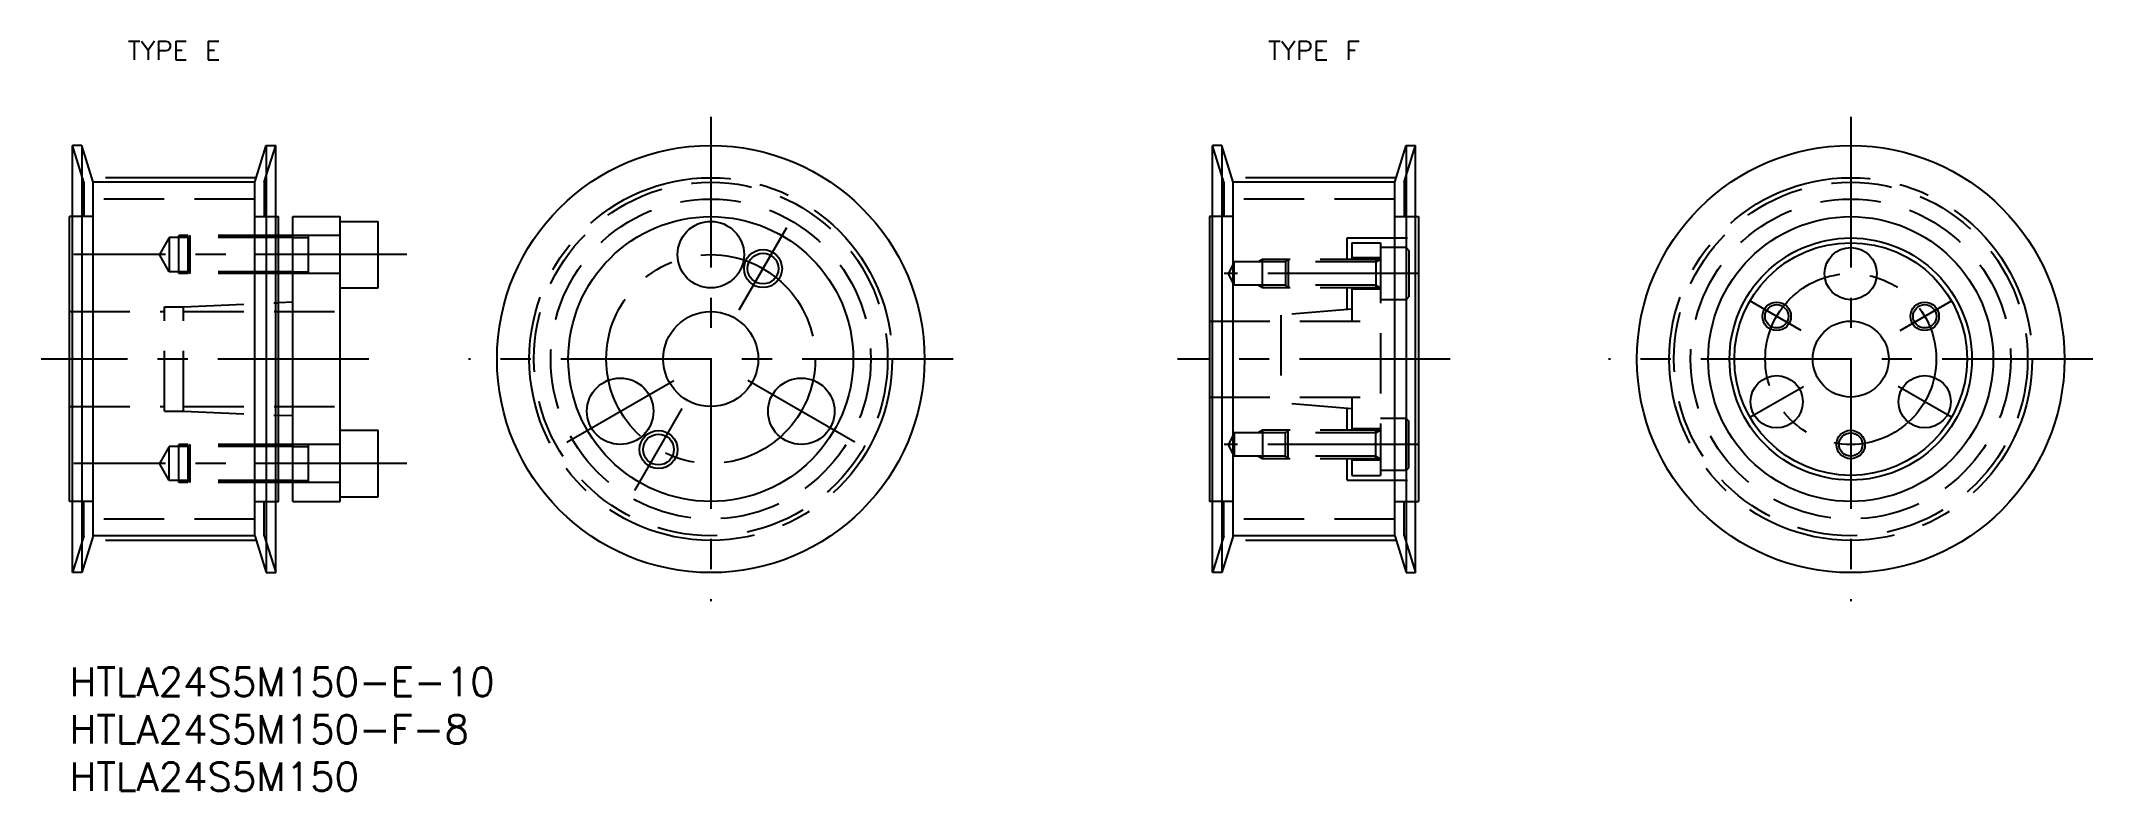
# Model space of a CAD drawing. Extents: x -3 to 213, y -13 to 66.
import ezdxf
from ezdxf.enums import TextEntityAlignment as Align

# ---------------------------------------------------------------- set-up
doc = ezdxf.new("R2010")
doc.units = 0
doc.header["$LTSCALE"] = 0.5
doc.linetypes.add('CENTER', pattern=[50.8, 31.75, -6.35, 6.35, -6.35])
doc.linetypes.add('DASHED', pattern=[19.05, 12.7, -6.35])
for name, color, linetype in [('MSM_CENTER', 1, 'CENTER'), ('MSM_CONTINUOUS', 7, 'CONTINUOUS'), ('MSM_DASHED', 4, 'DASHED'), ('MSM_NARROW', 5, 'CONTINUOUS'), ('MSM_PART_NUMBER', 7, 'CONTINUOUS')]:
    doc.layers.add(name, color=color, linetype=linetype)
doc.styles.add('MISUMI', font='txt.shx')
doc.styles.get("Standard").update_dxf_attribs({"font": 'txt.shx', "height": 3, "bigfont": 'bigfont.shx'})

# ---------------------------------------------------------------- blocks, each defined once
blk = doc.blocks.new('*U2')
at = {"layer": 'MSM_PART_NUMBER'}
blk.add_text('HTLA24S5M150-E-10', height=3, dxfattribs=at).set_placement((0, -3))
blk = doc.blocks.new('*U3')
at = {"layer": 'MSM_PART_NUMBER'}
blk.add_text('HTLA24S5M150', height=3, dxfattribs=at).set_placement((0, -13))
blk = doc.blocks.new('*U5')
at = {"layer": 'MSM_PART_NUMBER'}
blk.add_text('HTLA24S5M150-F-8', height=3, dxfattribs=at).set_placement((0, -8))

msp = doc.modelspace()

# ---------------------------------------------------------------- linework, layer by layer
at = {"layer": 'MSM_CENTER'}
for p, q in [((67.5, 58), (67.5, 7)), ((187.5, 58), (187.5, 7)), ((19.65, 51.6), (2.35, 51.6)), ((139.65, 51.6), (122.35, 51.6)), ((70.5, 37.7), (75.5, 46.36)), ((35.5, 43.5), (0.46, 43.5)), ((142, 41.5), (121.55, 41.5)), ((182.3, 35.5), (176.89, 38.62)), ((192.7, 35.5), (198.11, 38.62)), ((31.5, 32.5), (-3, 32.5)), ((93, 32.5), (42, 32.5)), ((145.34, 32.5), (116.64, 32.5)), ((213, 32.5), (162, 32.5)), ((52.34, 23.75), (63.6, 30.25)), ((82.66, 23.75), (71.4, 30.25)), ((176.89, 26.38), (182.52, 29.62)), ((198.11, 26.38), (192.48, 29.62)), ((59.5, 18.64), (64.5, 27.3)), ((142, 23.5), (121.55, 23.5)), ((35.5, 21.5), (0.46, 21.5)), ((19.65, 13.4), (2.35, 13.4)), ((139.65, 13.4), (122.35, 13.4))]:
    msp.add_line(p, q, dxfattribs=at)
for centre, radius in [((67.5, 32.5), 19.1), ((187.5, 32.5), 19.1), ((67.5, 32.5), 11), ((187.5, 32.5), 9)]:
    msp.add_circle(centre, radius, dxfattribs=at)
at = {"layer": 'MSM_CONTINUOUS'}
for p, q in [((1.3, 55), (0.3, 55)), ((0.3, 10), (0.3, 55)), ((2.5, 51.12), (1.3, 55)), ((1.3, 55), (1.3, 10)), ((19.5, 51.12), (20.7, 55)), ((20.7, 55), (21.7, 55)), ((20.7, 55), (20.7, 10)), ((21.7, 10), (21.7, 55)), ((121.3, 55), (120.3, 55)), ((120.3, 10), (120.3, 55)), ((122.5, 51.12), (121.3, 55)), ((121.3, 55), (121.3, 10)), ((139.5, 51.12), (140.7, 55)), ((140.7, 55), (141.7, 55)), ((140.7, 55), (140.7, 10)), ((141.7, 10), (141.7, 55)), ((19.5, 51.12), (2.5, 51.12)), ((2.5, 13.88), (2.5, 51.12)), ((19.5, 13.88), (19.5, 51.12)), ((139.5, 51.12), (122.5, 51.12)), ((122.5, 13.88), (122.5, 51.12)), ((139.5, 13.88), (139.5, 51.12)), ((0.3, 47.5), (0, 47.5)), ((0, 17.5), (0, 47.5)), ((21.7, 47.5), (22, 47.5)), ((22, 17.5), (22, 47.5)), ((23.5, 47.5), (28.5, 47.5)), ((23.5, 17.5), (23.5, 47.5)), ((28.5, 17.5), (28.5, 47.5)), ((28.5, 47), (32.5, 47)), ((32.5, 40), (32.5, 47)), ((120.3, 47.5), (120, 47.5)), ((120, 47.5), (120, 17.5)), ((141.7, 47.5), (142, 47.5)), ((142, 47.5), (142, 17.5)), ((23.5, 45.3), (22, 45.3)), ((23.5, 41.7), (22, 41.7)), ((28.5, 40), (32.5, 40)), ((23.5, 38.5), (22, 38.43)), ((23.5, 26.5), (22, 26.57)), ((28.5, 25), (32.5, 25)), ((32.5, 18), (32.5, 25)), ((23.5, 23.3), (22, 23.3)), ((23.5, 19.7), (22, 19.7)), ((0.3, 17.5), (0, 17.5)), ((21.7, 17.5), (22, 17.5)), ((23.5, 17.5), (28.5, 17.5)), ((28.5, 18), (32.5, 18)), ((120.3, 17.5), (120, 17.5)), ((141.7, 17.5), (142, 17.5)), ((2.5, 13.88), (1.3, 10)), ((19.5, 13.88), (2.5, 13.88)), ((19.5, 13.88), (20.7, 10)), ((122.5, 13.88), (121.3, 10)), ((139.5, 13.88), (122.5, 13.88)), ((139.5, 13.88), (140.7, 10)), ((1.3, 10), (0.3, 10)), ((20.7, 10), (21.7, 10)), ((121.3, 10), (120.3, 10)), ((140.7, 10), (141.7, 10))]:
    msp.add_line(p, q, dxfattribs=at)
for centre, radius in [((67.5, 32.5), 22.5), ((187.5, 32.5), 22.5), ((67.5, 32.5), 15), ((67.5, 43.5), 3.5), ((187.5, 32.5), 15), ((73, 42.03), 1.62), ((187.5, 32.5), 12.75), ((187.5, 32.5), 12.25), ((187.5, 41.5), 2.75), ((67.5, 32.5), 5), ((179.71, 37), 1.23), ((195.29, 37), 1.23), ((187.5, 32.5), 4), ((57.97, 27), 3.5), ((77.03, 27), 3.5), ((179.71, 28), 2.75), ((195.29, 28), 2.75), ((62, 22.97), 1.62), ((187.5, 23.5), 1.23)]:
    msp.add_circle(centre, radius, dxfattribs=at)
at = {"layer": 'MSM_DASHED'}
for p, q in [((1.5, 51.12), (0.3, 55)), ((20.5, 51.12), (21.7, 55)), ((121.5, 51.12), (120.3, 55)), ((140.5, 51.12), (141.7, 55)), ((1.5, 51.12), (1.5, 47.5)), ((20.5, 51.12), (20.5, 47.5)), ((121.5, 51.12), (121.5, 47.5)), ((140.5, 51.12), (140.5, 47.5)), ((19.5, 49.35), (2.5, 49.35)), ((139.5, 49.35), (122.5, 49.35)), ((2.5, 47.5), (0.3, 47.5)), ((11.5, 41.5), (11.5, 45.5)), ((22, 45.5), (11.5, 45.5)), ((12.7, 45.5), (12.5, 45.3)), ((12.7, 41.5), (12.7, 45.5)), ((19.5, 47.5), (21.7, 47.5)), ((28.5, 45.5), (23.5, 45.5)), ((25.17, 41.5), (25.17, 45.5)), ((122.5, 47.5), (120.3, 47.5)), ((139.5, 47.5), (141.7, 47.5)), ((10.5, 45.3), (9.46, 43.5)), ((10.5, 41.7), (9.46, 43.5)), ((10.5, 45.3), (10.5, 41.7)), ((22, 45.3), (10.5, 45.3)), ((12.5, 41.7), (12.5, 45.3)), ((23.5, 45.3), (25.17, 45.3)), ((134.5, 45.25), (142, 45.25)), ((134.5, 43), (134.5, 45.25)), ((135, 44.75), (138, 44.75)), ((135, 44.75), (135, 43)), ((138, 44.75), (138, 20.25)), ((140.7, 44.25), (138, 44.25)), ((140.7, 44.25), (140.7, 38.75)), ((140.7, 44.25), (141, 43.95)), ((141, 43.95), (141, 39.05)), ((22, 41.7), (10.5, 41.7)), ((22, 41.5), (11.5, 41.5)), ((12.7, 41.5), (12.5, 41.7)), ((23.5, 41.7), (25.17, 41.7)), ((28.5, 41.5), (23.5, 41.5)), ((122.59, 42.73), (122, 41.5)), ((122.59, 40.27), (122, 41.5)), ((122.01, 41.5), (122.01, 41.5)), ((137.5, 42.73), (122.59, 42.73)), ((122.59, 40.27), (122.59, 42.73)), ((125.59, 43), (125.12, 42.73)), ((138, 43), (125.59, 43)), ((125.59, 40), (125.59, 43)), ((128, 42.73), (128.27, 43)), ((128, 42.73), (128, 40.27)), ((128.27, 43), (128.27, 40)), ((138, 43.15), (135, 43.15)), ((137.5, 43), (137.5, 40)), ((137.5, 42.73), (137.97, 43)), ((122.57, 40.3), (122.57, 40.3)), ((137.5, 40.27), (122.57, 40.27)), ((125.57, 40), (125.1, 40.27)), ((138, 40), (125.57, 40)), ((128.27, 40), (128, 40.27)), ((134.5, 37.71), (134.5, 40)), ((135, 40), (135, 36.5)), ((138, 39.85), (135, 39.85)), ((137.5, 40.27), (137.97, 40)), ((140.7, 38.75), (141, 39.05)), ((0, 37.5), (10, 37.5)), ((10, 27), (10, 38)), ((10, 38), (12, 38)), ((12, 38), (22, 38.43)), ((12, 27), (12, 38)), ((12, 37.5), (28.5, 37.5)), ((135, 37.75), (127.5, 37.12)), ((127.5, 37.12), (127.5, 27.88)), ((140.7, 38.75), (138, 38.75)), ((120, 36.5), (138, 36.5)), ((120, 28.5), (138, 28.5)), ((135, 28.5), (135, 25)), ((0, 27.5), (10, 27.5)), ((10, 27), (12, 27)), ((12, 27.5), (28.5, 27.5)), ((12, 27), (22, 26.57)), ((135, 27.25), (127.5, 27.88)), ((134.5, 25), (134.5, 27.29)), ((140.7, 26.25), (138, 26.25)), ((140.7, 20.75), (140.7, 26.25)), ((140.7, 26.25), (141, 25.95)), ((141, 21.05), (141, 25.95)), ((122.59, 24.73), (122, 23.5)), ((137.5, 24.73), (122.57, 24.73)), ((122.57, 24.7), (122.57, 24.7)), ((122.59, 24.73), (122.59, 22.27)), ((125.57, 25), (125.1, 24.73)), ((138, 25), (125.57, 25)), ((125.59, 25), (125.59, 22)), ((128.27, 25), (128, 24.73)), ((128, 22.27), (128, 24.73)), ((128.27, 22), (128.27, 25)), ((138, 25.15), (135, 25.15)), ((137.5, 22), (137.5, 25)), ((137.5, 24.73), (137.97, 25)), ((10.5, 23.3), (9.46, 21.5)), ((10.5, 19.7), (10.5, 23.3)), ((22, 23.3), (10.5, 23.3)), ((11.5, 19.5), (11.5, 23.5)), ((22, 23.5), (11.5, 23.5)), ((12.7, 23.5), (12.5, 23.3)), ((12.5, 19.7), (12.5, 23.3)), ((12.7, 19.5), (12.7, 23.5)), ((28.5, 23.5), (23.5, 23.5)), ((23.5, 23.3), (25.17, 23.3)), ((25.17, 19.5), (25.17, 23.5)), ((122.59, 22.27), (122, 23.5)), ((122.01, 23.5), (122.01, 23.5)), ((137.5, 22.27), (122.59, 22.27)), ((125.59, 22), (125.12, 22.27)), ((138, 22), (125.59, 22)), ((128, 22.27), (128.27, 22)), ((134.5, 19.75), (134.5, 22)), ((135, 22), (135, 20.25)), ((138, 21.85), (135, 21.85)), ((137.5, 22.27), (137.97, 22)), ((10.5, 19.7), (9.46, 21.5)), ((22, 19.7), (10.5, 19.7)), ((22, 19.5), (11.5, 19.5)), ((12.7, 19.5), (12.5, 19.7)), ((23.5, 19.7), (25.17, 19.7)), ((28.5, 19.5), (23.5, 19.5)), ((134.5, 19.75), (142, 19.75)), ((135, 20.25), (138, 20.25)), ((140.7, 20.75), (138, 20.75)), ((140.7, 20.75), (141, 21.05)), ((2.5, 17.5), (0.3, 17.5)), ((1.5, 13.88), (1.5, 17.5)), ((19.5, 17.5), (21.7, 17.5)), ((20.5, 13.88), (20.5, 17.5)), ((122.5, 17.5), (120.3, 17.5)), ((121.5, 13.88), (121.5, 17.5)), ((139.5, 17.5), (141.7, 17.5)), ((140.5, 13.88), (140.5, 17.5)), ((19.5, 15.65), (2.5, 15.65)), ((139.5, 15.65), (122.5, 15.65)), ((1.5, 13.88), (0.3, 10)), ((20.5, 13.88), (21.7, 10)), ((121.5, 13.88), (120.3, 10)), ((140.5, 13.88), (141.7, 10))]:
    msp.add_line(p, q, dxfattribs=at)
for centre, radius in [((67.5, 32.5), 18.62), ((187.5, 32.5), 18.62), ((67.5, 32.5), 16.85), ((187.5, 32.5), 16.85)]:
    msp.add_circle(centre, radius, dxfattribs=at)
at = {"layer": 'MSM_NARROW'}
for p, q in [((23.5, 45.5), (22, 45.5)), ((23.5, 41.5), (22, 41.5)), ((23.5, 23.5), (22, 23.5)), ((23.5, 19.5), (22, 19.5))]:
    msp.add_line(p, q, dxfattribs=at)
for centre, radius in [((73, 42.03), 2), ((179.71, 37), 1.5), ((195.29, 37), 1.5), ((62, 22.97), 2), ((187.5, 23.5), 1.5)]:
    msp.add_circle(centre, radius, dxfattribs=at)

# ---------------------------------------------------------------- block references
at = {"layer": 'MSM_CONTINUOUS'}
for name in ['*U2', '*U5', '*U3']:
    msp.add_blockref(name, (0, 0), dxfattribs=at)

# ---------------------------------------------------------------- texts
at = {"layer": 'MSM_PART_NUMBER', "style": 'MISUMI'}
for s, p in [('TYPE E', (11, 65)), ('TYPE F', (131, 65))]:
    msp.add_text(s, height=2, dxfattribs=at).set_placement(p, align=Align.MIDDLE_CENTER)

doc.saveas('drawing.dxf')
